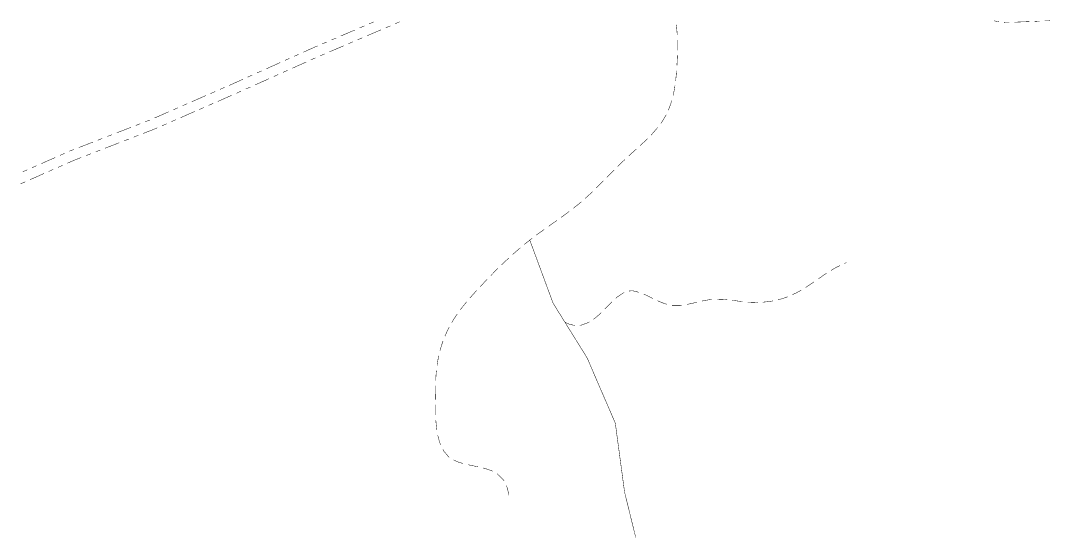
# Model space of a CAD drawing. Extents: x 201549 to 203722, y 4857623 to 4859778.
# Drawn here: x 201958.2 to 202361.1, y 4858268.5 to 4858471.9 of the extents above; entities that cross this region are included whole.
import ezdxf

# ---------------------------------------------------------------- set-up
doc = ezdxf.new("R2010")
doc.units = 0
doc.header["$LTSCALE"] = 1.5
doc.header["$MEASUREMENT"] = 0
doc.linetypes.add('TRACO_15', pattern=[3, 2, -1])
doc.layers.add('SV-CAMINHO-TRILHA', color=20, linetype='CONTINUOUS')
doc.layers.add('SV-RUA-NAO-PAV-S-GUIA-C-GUIA', color=7, linetype='CONTINUOUS')

msp = doc.modelspace()

# ---------------------------------------------------------------- linework, layer by layer
at = {"layer": 'SV-CAMINHO-TRILHA', "const_width": 0.18}
for points in [[(202215.971323, 4858470.151317), (202216.087613, 4858469.349707)], [(202215.971323, 4858470.151317), (202216.087613, 4858469.349707)], [(202216.087613, 4858469.349707), (202216.276662, 4858467.167883)], [(202216.087613, 4858469.349707), (202216.276662, 4858467.167883)], [(202216.276662, 4858467.167883), (202216.346102, 4858466.36647)], [(202216.276662, 4858467.167883), (202216.346102, 4858466.36647)], [(202216.346102, 4858466.36647), (202216.355756, 4858466.171124)], [(202216.346102, 4858466.36647), (202216.355756, 4858466.171124)], [(202216.439693, 4858464.172991), (202216.462733, 4858463.346907)], [(202216.439693, 4858464.172991), (202216.462733, 4858463.346907)], [(202216.462733, 4858463.346907), (202216.473011, 4858462.173357)], [(202216.462733, 4858463.346907), (202216.473011, 4858462.173357)], [(202216.470813, 4858461.173391), (202216.463766, 4858460.297268)], [(202216.470813, 4858461.173391), (202216.463766, 4858460.297268)], [(202216.476058, 4858461.825457), (202216.470813, 4858461.173391)], [(202216.476058, 4858461.825457), (202216.470813, 4858461.173391)], [(202216.473011, 4858462.173357), (202216.476058, 4858461.825457)], [(202216.473011, 4858462.173357), (202216.476058, 4858461.825457)], [(202216.375461, 4858457.223798), (202216.328315, 4858456.175806)], [(202216.375461, 4858457.223798), (202216.328315, 4858456.175806)], [(202216.408602, 4858458.174168), (202216.375461, 4858457.223798)], [(202216.408602, 4858458.174168), (202216.375461, 4858457.223798)], [(202216.463766, 4858460.297268), (202216.460971, 4858460.173451)], [(202216.463766, 4858460.297268), (202216.460971, 4858460.173451)], [(202216.306014, 4858455.68008), (202216.224536, 4858454.178516)], [(202216.306014, 4858455.68008), (202216.224536, 4858454.178516)], [(202216.328315, 4858456.175806), (202216.306014, 4858455.68008)], [(202216.328315, 4858456.175806), (202216.306014, 4858455.68008)], [(202215.835756, 4858449.207822), (202215.719756, 4858448.200804)], [(202215.835756, 4858449.207822), (202215.719756, 4858448.200804)], [(202215.929503, 4858450.189679), (202215.835756, 4858449.207822)], [(202215.929503, 4858450.189679), (202215.835756, 4858449.207822)], [(202215.982732, 4858450.747176), (202215.929503, 4858450.189679)], [(202215.982732, 4858450.747176), (202215.929503, 4858450.189679)], [(202216.017368, 4858451.185778), (202215.982732, 4858450.747176)], [(202216.017368, 4858451.185778), (202215.982732, 4858450.747176)], [(202216.096091, 4858452.182675), (202216.017368, 4858451.185778)], [(202216.096091, 4858452.182675), (202216.017368, 4858451.185778)], [(202215.29643, 4858445.231256), (202215.201475, 4858444.65571)], [(202215.29643, 4858445.231256), (202215.201475, 4858444.65571)], [(202215.449491, 4858446.158991), (202215.29643, 4858445.231256)], [(202215.449491, 4858446.158991), (202215.29643, 4858445.231256)], [(202215.457672, 4858446.218151), (202215.449491, 4858446.158991)], [(202215.457672, 4858446.218151), (202215.449491, 4858446.158991)], [(202214.911053, 4858443.17065), (202214.708237, 4858442.290226)], [(202214.911053, 4858443.17065), (202214.708237, 4858442.290226)], [(202214.929577, 4858443.265373), (202214.911053, 4858443.17065)], [(202214.929577, 4858443.265373), (202214.911053, 4858443.17065)], [(202215.201475, 4858444.65571), (202214.929577, 4858443.265373)], [(202215.201475, 4858444.65571), (202214.929577, 4858443.265373)], [(202213.741726, 4858438.855773), (202212.85301, 4858436.592703)], [(202213.741726, 4858438.855773), (202212.85301, 4858436.592703)], [(202213.901056, 4858439.40168), (202213.741726, 4858438.855773)], [(202213.901056, 4858439.40168), (202213.741726, 4858438.855773)], [(202214.181228, 4858440.36163), (202213.901056, 4858439.40168)], [(202214.181228, 4858440.36163), (202213.901056, 4858439.40168)], [(202210.991172, 4858433.059876), (202210.48969, 4858432.220624)], [(202210.991172, 4858433.059876), (202210.48969, 4858432.220624)], [(202211.983812, 4858434.721104), (202210.991172, 4858433.059876)], [(202211.983812, 4858434.721104), (202210.991172, 4858433.059876)], [(202212.012237, 4858434.779333), (202211.983812, 4858434.721104)], [(202212.012237, 4858434.779333), (202211.983812, 4858434.721104)], [(202208.692706, 4858429.790831), (202207.387374, 4858428.27554)], [(202208.692706, 4858429.790831), (202207.387374, 4858428.27554)], [(202210.48969, 4858432.220624), (202209.883569, 4858431.397346)], [(202210.48969, 4858432.220624), (202209.883569, 4858431.397346)], [(202203.925537, 4858424.670873), (202203.61566, 4858424.370023)], [(202203.925537, 4858424.670873), (202203.61566, 4858424.370023)], [(202204.643017, 4858425.367451), (202203.925537, 4858424.670873)], [(202204.643017, 4858425.367451), (202203.925537, 4858424.670873)], [(202206.806013, 4858427.60067), (202206.044718, 4858426.793904)], [(202206.806013, 4858427.60067), (202206.044718, 4858426.793904)], [(202207.387374, 4858428.27554), (202206.806013, 4858427.60067)], [(202207.387374, 4858428.27554), (202206.806013, 4858427.60067)], [(202199.516804, 4858420.601585), (202199.08654, 4858420.213484)], [(202199.516804, 4858420.601585), (202199.08654, 4858420.213484)], [(202200.231089, 4858421.245876), (202199.516804, 4858420.601585)], [(202200.231089, 4858421.245876), (202199.516804, 4858420.601585)], [(202200.259278, 4858421.271459), (202200.231089, 4858421.245876)], [(202200.259278, 4858421.271459), (202200.231089, 4858421.245876)], [(202202.501392, 4858423.321001), (202201.737908, 4858422.618165)], [(202202.501392, 4858423.321001), (202201.737908, 4858422.618165)], [(202203.202022, 4858423.980606), (202202.501392, 4858423.321001)], [(202203.202022, 4858423.980606), (202202.501392, 4858423.321001)], [(202203.61566, 4858424.370023), (202203.202022, 4858423.980606)], [(202203.61566, 4858424.370023), (202203.202022, 4858423.980606)], [(202195.829274, 4858417.22511), (202195.100201, 4858416.540674)], [(202195.829274, 4858417.22511), (202195.100201, 4858416.540674)], [(202197.943384, 4858419.180346), (202197.293662, 4858418.58724)], [(202197.943384, 4858419.180346), (202197.293662, 4858418.58724)], [(202198.032618, 4858419.260991), (202197.943384, 4858419.180346)], [(202198.032618, 4858419.260991), (202197.943384, 4858419.180346)], [(202199.08654, 4858420.213484), (202198.032618, 4858419.260991)], [(202199.08654, 4858420.213484), (202198.032618, 4858419.260991)], [(202191.507025, 4858413.019203), (202190.825276, 4858412.331)], [(202191.507025, 4858413.019203), (202190.825276, 4858412.331)], [(202191.529154, 4858413.04132), (202191.507025, 4858413.019203)], [(202191.529154, 4858413.04132), (202191.507025, 4858413.019203)], [(202193.657878, 4858415.154089), (202192.946268, 4858414.452614)], [(202193.657878, 4858415.154089), (202192.946268, 4858414.452614)], [(202193.658433, 4858415.154627), (202193.657878, 4858415.154089)], [(202193.658433, 4858415.154627), (202193.657878, 4858415.154089)], [(202194.751697, 4858416.213506), (202193.658433, 4858415.154627)], [(202194.751697, 4858416.213506), (202193.658433, 4858415.154627)], [(202195.100201, 4858416.540674), (202194.751697, 4858416.213506)], [(202195.100201, 4858416.540674), (202194.751697, 4858416.213506)], [(202187.315899, 4858408.769507), (202186.613384, 4858408.057839)], [(202187.315899, 4858408.769507), (202186.613384, 4858408.057839)], [(202189.389645, 4858410.875289), (202188.720017, 4858410.193743)], [(202189.389645, 4858410.875289), (202188.720017, 4858410.193743)], [(202189.420894, 4858410.907026), (202189.389645, 4858410.875289)], [(202189.420894, 4858410.907026), (202189.389645, 4858410.875289)], [(202190.445319, 4858411.947446), (202189.420894, 4858410.907026)], [(202190.445319, 4858411.947446), (202189.420894, 4858410.907026)], [(202190.825276, 4858412.331), (202190.445319, 4858411.947446)], [(202190.825276, 4858412.331), (202190.445319, 4858411.947446)], [(202183.051476, 4858404.549185), (202182.329591, 4858403.857172)], [(202183.051476, 4858404.549185), (202182.329591, 4858403.857172)], [(202186.235452, 4858407.674983), (202184.488779, 4858405.939838)], [(202186.235452, 4858407.674983), (202184.488779, 4858405.939838)], [(202186.613384, 4858408.057839), (202186.235452, 4858407.674983)], [(202186.613384, 4858408.057839), (202186.235452, 4858407.674983)], [(202178.608018, 4858400.519266), (202177.84717, 4858399.870336)], [(202178.608018, 4858400.519266), (202177.84717, 4858399.870336)], [(202181.97258, 4858403.514935), (202180.119758, 4858401.828425)], [(202181.97258, 4858403.514935), (202180.119758, 4858401.828425)], [(202182.329591, 4858403.857172), (202181.97258, 4858403.514935)], [(202182.329591, 4858403.857172), (202181.97258, 4858403.514935)], [(202173.919095, 4858396.777697), (202173.12213, 4858396.173672)], [(202173.919095, 4858396.777697), (202173.12213, 4858396.173672)], [(202177.642387, 4858399.695677), (202175.509034, 4858397.990877)], [(202177.642387, 4858399.695677), (202175.509034, 4858397.990877)], [(202177.84717, 4858399.870336), (202177.642387, 4858399.695677)], [(202177.84717, 4858399.870336), (202177.642387, 4858399.695677)], [(202168.052848, 4858392.507995), (202167.445774, 4858392.07777)], [(202168.052848, 4858392.507995), (202167.445774, 4858392.07777)], [(202168.261427, 4858392.656313), (202168.052848, 4858392.507995)], [(202168.261427, 4858392.656313), (202168.052848, 4858392.507995)], [(202169.07639, 4858393.235825), (202168.261427, 4858392.656313)], [(202169.07639, 4858393.235825), (202168.261427, 4858392.656313)], [(202172.925526, 4858396.024664), (202170.701519, 4858394.401549)], [(202172.925526, 4858396.024664), (202170.701519, 4858394.401549)], [(202173.12213, 4858396.173672), (202172.925526, 4858396.024664)], [(202173.12213, 4858396.173672), (202172.925526, 4858396.024664)], [(202162.563246, 4858388.590599), (202161.93116, 4858388.131109)], [(202162.563246, 4858388.590599), (202161.93116, 4858388.131109)], [(202163.14794, 4858389.015637), (202162.563246, 4858388.590599)], [(202163.14794, 4858389.015637), (202162.563246, 4858388.590599)], [(202163.373048, 4858389.177297), (202163.14794, 4858389.015637)], [(202163.373048, 4858389.177297), (202163.14794, 4858389.015637)], [(202164.185297, 4858389.760607), (202163.373048, 4858389.177297)], [(202164.185297, 4858389.760607), (202163.373048, 4858389.177297)], [(202166.824815, 4858391.637706), (202165.814173, 4858390.921105)], [(202166.824815, 4858391.637706), (202165.814173, 4858390.921105)], [(202167.445774, 4858392.07777), (202166.824815, 4858391.637706)], [(202167.445774, 4858392.07777), (202166.824815, 4858391.637706)], [(202157.22098, 4858384.536266), (202156.222209, 4858383.715273)], [(202157.22098, 4858384.536266), (202156.222209, 4858383.715273)], [(202157.77822, 4858384.971564), (202157.22098, 4858384.536266)], [(202157.77822, 4858384.971564), (202157.22098, 4858384.536266)], [(202159.354331, 4858386.202771), (202157.77822, 4858384.971564)], [(202159.354331, 4858386.202771), (202157.77822, 4858384.971564)], [(202161.93116, 4858388.131109), (202160.95102, 4858387.407099)], [(202161.93116, 4858388.131109), (202160.95102, 4858387.407099)], [(202152.639928, 4858380.679641), (202151.670715, 4858379.806976)], [(202152.639928, 4858380.679641), (202151.670715, 4858379.806976)], [(202153.166923, 4858381.133981), (202152.639928, 4858380.679641)], [(202153.166923, 4858381.133981), (202152.639928, 4858380.679641)], [(202154.681693, 4858382.439918), (202153.166923, 4858381.133981)], [(202154.681693, 4858382.439918), (202153.166923, 4858381.133981)], [(202148.22755, 4858376.628), (202147.284665, 4858375.713522)], [(202148.22755, 4858376.628), (202147.284665, 4858375.713522)], [(202148.728644, 4858377.09723), (202148.22755, 4858376.628)], [(202148.728644, 4858377.09723), (202148.22755, 4858376.628)], [(202150.188511, 4858378.464266), (202148.728644, 4858377.09723)], [(202150.188511, 4858378.464266), (202148.728644, 4858377.09723)], [(202282.083523, 4858376.30952), (202282.789386, 4858376.595453)], [(202282.083523, 4858376.30952), (202282.789386, 4858376.595453)], [(202143.948138, 4858372.412557), (202143.034225, 4858371.479091)], [(202143.948138, 4858372.412557), (202143.034225, 4858371.479091)], [(202144.436722, 4858372.90491), (202143.948138, 4858372.412557)], [(202144.436722, 4858372.90491), (202143.948138, 4858372.412557)], [(202145.007478, 4858373.480067), (202144.436722, 4858372.90491)], [(202145.007478, 4858373.480067), (202144.436722, 4858372.90491)], [(202145.142081, 4858373.613755), (202145.007478, 4858373.480067)], [(202145.142081, 4858373.613755), (202145.007478, 4858373.480067)], [(202145.851593, 4858374.318448), (202145.142081, 4858373.613755)], [(202145.851593, 4858374.318448), (202145.142081, 4858373.613755)], [(202274.627458, 4858372.160333), (202275.085934, 4858372.454576)], [(202274.627458, 4858372.160333), (202275.085934, 4858372.454576)], [(202276.770659, 4858373.532315), (202277.629304, 4858374.044886)], [(202276.770659, 4858373.532315), (202277.629304, 4858374.044886)], [(202277.629304, 4858374.044886), (202277.983567, 4858374.256366)], [(202277.629304, 4858374.044886), (202277.983567, 4858374.256366)], [(202277.983567, 4858374.256366), (202278.497352, 4858374.541115)], [(202277.983567, 4858374.256366), (202278.497352, 4858374.541115)], [(202278.497352, 4858374.541115), (202279.296306, 4858374.983912)], [(202278.497352, 4858374.541115), (202279.296306, 4858374.983912)], [(202279.296306, 4858374.983912), (202280.276738, 4858375.452245)], [(202279.296306, 4858374.983912), (202280.276738, 4858375.452245)], [(202140.26533, 4858368.59242), (202139.76598, 4858368.064526)], [(202140.26533, 4858368.59242), (202139.76598, 4858368.064526)], [(202140.804355, 4858369.162257), (202140.26533, 4858368.59242)], [(202140.804355, 4858369.162257), (202140.26533, 4858368.59242)], [(202140.953339, 4858369.318118), (202140.804355, 4858369.162257)], [(202140.953339, 4858369.318118), (202140.804355, 4858369.162257)], [(202141.644321, 4858370.040991), (202140.953339, 4858369.318118)], [(202141.644321, 4858370.040991), (202140.953339, 4858369.318118)], [(202268.398959, 4858367.887988), (202269.306772, 4858368.50533)], [(202268.398959, 4858367.887988), (202269.306772, 4858368.50533)], [(202269.306772, 4858368.50533), (202269.646123, 4858368.736098)], [(202269.306772, 4858368.50533), (202269.646123, 4858368.736098)], [(202269.646123, 4858368.736098), (202270.131018, 4858369.071549)], [(202269.646123, 4858368.736098), (202270.131018, 4858369.071549)], [(202271.77456, 4858370.211181), (202272.130192, 4858370.458263)], [(202271.77456, 4858370.211181), (202272.130192, 4858370.458263)], [(202272.130192, 4858370.458263), (202272.597088, 4858370.779904)], [(202272.130192, 4858370.458263), (202272.597088, 4858370.779904)], [(202272.597088, 4858370.779904), (202273.37516, 4858371.315912)], [(202272.597088, 4858370.779904), (202273.37516, 4858371.315912)], [(202273.37516, 4858371.315912), (202274.250022, 4858371.905829)], [(202273.37516, 4858371.315912), (202274.250022, 4858371.905829)], [(202274.250022, 4858371.905829), (202274.627458, 4858372.160333)], [(202274.250022, 4858371.905829), (202274.627458, 4858372.160333)], [(202137.023444, 4858365.109596), (202136.191351, 4858364.187808)], [(202137.023444, 4858365.109596), (202136.191351, 4858364.187808)], [(202137.536386, 4858365.667947), (202137.023444, 4858365.109596)], [(202137.536386, 4858365.667947), (202137.023444, 4858365.109596)], [(202139.76598, 4858368.064526), (202138.896891, 4858367.13388)], [(202139.76598, 4858368.064526), (202138.896891, 4858367.13388)], [(202192.740948, 4858363.074624), (202194.599413, 4858364.33429)], [(202192.740948, 4858363.074624), (202194.599413, 4858364.33429)], [(202194.599413, 4858364.33429), (202195.084469, 4858364.66306)], [(202194.599413, 4858364.33429), (202195.084469, 4858364.66306)], [(202195.084469, 4858364.66306), (202195.477489, 4858364.793256)], [(202195.084469, 4858364.66306), (202195.477489, 4858364.793256)], [(202197.376027, 4858365.422186), (202197.530023, 4858365.4732)], [(202197.376027, 4858365.422186), (202197.530023, 4858365.4732)], [(202197.530023, 4858365.4732), (202198.367734, 4858365.483456)], [(202197.530023, 4858365.4732), (202198.367734, 4858365.483456)], [(202198.367734, 4858365.483456), (202199.045397, 4858365.491744)], [(202198.367734, 4858365.483456), (202199.045397, 4858365.491744)], [(202199.045397, 4858365.491744), (202201.302798, 4858364.946625)], [(202199.045397, 4858365.491744), (202201.302798, 4858364.946625)], [(202203.161851, 4858364.222656), (202204.079688, 4858363.825698)], [(202203.161851, 4858364.222656), (202204.079688, 4858363.825698)], [(202261.556356, 4858363.955616), (202262.460014, 4858364.383869)], [(202261.556356, 4858363.955616), (202262.460014, 4858364.383869)], [(202262.460014, 4858364.383869), (202263.282055, 4858364.773443)], [(202262.460014, 4858364.383869), (202263.282055, 4858364.773443)], [(202263.282055, 4858364.773443), (202265.095738, 4858365.812668)], [(202263.282055, 4858364.773443), (202265.095738, 4858365.812668)], [(202266.806807, 4858366.847291), (202267.143001, 4858367.059465)], [(202266.806807, 4858366.847291), (202267.143001, 4858367.059465)], [(202267.143001, 4858367.059465), (202267.645888, 4858367.391207)], [(202267.143001, 4858367.059465), (202267.645888, 4858367.391207)], [(202267.645888, 4858367.391207), (202268.398959, 4858367.887988)], [(202267.645888, 4858367.391207), (202268.398959, 4858367.887988)], [(202133.051785, 4858360.541894), (202132.307219, 4858359.615896)], [(202133.051785, 4858360.541894), (202132.307219, 4858359.615896)], [(202133.571556, 4858361.165461), (202133.051785, 4858360.541894)], [(202133.571556, 4858361.165461), (202133.051785, 4858360.541894)], [(202135.005636, 4858362.84959), (202134.867382, 4858362.688819)], [(202135.005636, 4858362.84959), (202134.867382, 4858362.688819)], [(202135.527202, 4858363.440224), (202135.005636, 4858362.84959)], [(202135.527202, 4858363.440224), (202135.005636, 4858362.84959)], [(202136.00811, 4858363.984815), (202135.527202, 4858363.440224)], [(202136.00811, 4858363.984815), (202135.527202, 4858363.440224)], [(202136.191351, 4858364.187808), (202136.00811, 4858363.984815)], [(202136.191351, 4858364.187808), (202136.00811, 4858363.984815)], [(202189.295125, 4858359.80715), (202189.994945, 4858360.515947)], [(202189.295125, 4858359.80715), (202189.994945, 4858360.515947)], [(202189.994945, 4858360.515947), (202190.443755, 4858360.970514)], [(202189.994945, 4858360.515947), (202190.443755, 4858360.970514)], [(202190.443755, 4858360.970514), (202190.70436, 4858361.220619)], [(202190.443755, 4858360.970514), (202190.70436, 4858361.220619)], [(202192.172115, 4858362.578395), (202192.740948, 4858363.074624)], [(202192.172115, 4858362.578395), (202192.740948, 4858363.074624)], [(202204.079688, 4858363.825698), (202204.516696, 4858363.636695)], [(202204.079688, 4858363.825698), (202204.516696, 4858363.636695)], [(202204.516696, 4858363.636695), (202205.881839, 4858362.959518)], [(202204.516696, 4858363.636695), (202205.881839, 4858362.959518)], [(202205.881839, 4858362.959518), (202205.949133, 4858362.926137)], [(202205.881839, 4858362.959518), (202205.949133, 4858362.926137)], [(202205.949133, 4858362.926137), (202206.776351, 4858362.512475)], [(202205.949133, 4858362.926137), (202206.776351, 4858362.512475)], [(202208.575952, 4858361.640057), (202208.865533, 4858361.502019)], [(202208.575952, 4858361.640057), (202208.865533, 4858361.502019)], [(202208.865533, 4858361.502019), (202209.490276, 4858361.235541)], [(202208.865533, 4858361.502019), (202209.490276, 4858361.235541)], [(202209.490276, 4858361.235541), (202210.342065, 4858360.872218)], [(202209.490276, 4858361.235541), (202210.342065, 4858360.872218)], [(202210.342065, 4858360.872218), (202211.355776, 4858360.517559)], [(202210.342065, 4858360.872218), (202211.355776, 4858360.517559)], [(202211.355776, 4858360.517559), (202211.825863, 4858360.353095)], [(202211.355776, 4858360.517559), (202211.825863, 4858360.353095)], [(202211.825863, 4858360.353095), (202212.317838, 4858360.253404)], [(202211.825863, 4858360.353095), (202212.317838, 4858360.253404)], [(202220.247539, 4858360.200484), (202220.385007, 4858360.2196)], [(202220.247539, 4858360.200484), (202220.385007, 4858360.2196)], [(202220.385007, 4858360.2196), (202221.228422, 4858360.393764)], [(202220.385007, 4858360.2196), (202221.228422, 4858360.393764)], [(202221.228422, 4858360.393764), (202221.874836, 4858360.527247)], [(202221.228422, 4858360.393764), (202221.874836, 4858360.527247)], [(202221.874836, 4858360.527247), (202223.180959, 4858360.826417)], [(202221.874836, 4858360.527247), (202223.180959, 4858360.826417)], [(202223.180959, 4858360.826417), (202223.36456, 4858360.86847)], [(202223.180959, 4858360.826417), (202223.36456, 4858360.86847)], [(202223.36456, 4858360.86847), (202224.154714, 4858361.054007)], [(202223.36456, 4858360.86847), (202224.154714, 4858361.054007)], [(202226.104762, 4858361.498089), (202226.343109, 4858361.551423)], [(202226.104762, 4858361.498089), (202226.343109, 4858361.551423)], [(202226.343109, 4858361.551423), (202227.08477, 4858361.696721)], [(202226.343109, 4858361.551423), (202227.08477, 4858361.696721)], [(202227.08477, 4858361.696721), (202227.831643, 4858361.84304)], [(202227.08477, 4858361.696721), (202227.831643, 4858361.84304)], [(202227.831643, 4858361.84304), (202229.056647, 4858362.028267)], [(202227.831643, 4858361.84304), (202229.056647, 4858362.028267)], [(202229.056647, 4858362.028267), (202229.319489, 4858362.06801)], [(202229.056647, 4858362.028267), (202229.319489, 4858362.06801)], [(202229.319489, 4858362.06801), (202230.051745, 4858362.120999)], [(202229.319489, 4858362.06801), (202230.051745, 4858362.120999)], [(202232.047504, 4858362.220341), (202234.046666, 4858362.162468)], [(202232.047504, 4858362.220341), (202234.046666, 4858362.162468)], [(202234.046666, 4858362.162468), (202234.576621, 4858362.14713)], [(202234.046666, 4858362.162468), (202234.576621, 4858362.14713)], [(202234.576621, 4858362.14713), (202236.038866, 4858361.99807)], [(202234.576621, 4858362.14713), (202236.038866, 4858361.99807)], [(202238.027164, 4858361.783145), (202239.019072, 4858361.656187)], [(202238.027164, 4858361.783145), (202239.019072, 4858361.656187)], [(202239.019072, 4858361.656187), (202239.052434, 4858361.651917)], [(202239.019072, 4858361.656187), (202239.052434, 4858361.651917)], [(202239.052434, 4858361.651917), (202240.01072, 4858361.527208)], [(202239.052434, 4858361.651917), (202240.01072, 4858361.527208)], [(202240.01072, 4858361.527208), (202240.551747, 4858361.4568)], [(202240.01072, 4858361.527208), (202240.551747, 4858361.4568)], [(202240.551747, 4858361.4568), (202241.995632, 4858361.282139)], [(202240.551747, 4858361.4568), (202241.995632, 4858361.282139)], [(202243.9868, 4858361.097476), (202244.984981, 4858361.037187)], [(202243.9868, 4858361.097476), (202244.984981, 4858361.037187)], [(202244.984981, 4858361.037187), (202245.835778, 4858360.985802)], [(202244.984981, 4858361.037187), (202245.835778, 4858360.985802)], [(202245.835778, 4858360.985802), (202246.983314, 4858360.969438)], [(202245.835778, 4858360.985802), (202246.983314, 4858360.969438)], [(202246.983314, 4858360.969438), (202247.359608, 4858360.964079)], [(202246.983314, 4858360.969438), (202247.359608, 4858360.964079)], [(202247.359608, 4858360.964079), (202247.983102, 4858360.978816)], [(202247.359608, 4858360.964079), (202247.983102, 4858360.978816)], [(202249.98071, 4858361.068662), (202250.40341, 4858361.095074)], [(202249.98071, 4858361.068662), (202250.40341, 4858361.095074)], [(202250.40341, 4858361.095074), (202250.976875, 4858361.153908)], [(202250.40341, 4858361.095074), (202250.976875, 4858361.153908)], [(202250.976875, 4858361.153908), (202251.916043, 4858361.250261)], [(202250.976875, 4858361.153908), (202251.916043, 4858361.250261)], [(202251.916043, 4858361.250261), (202252.961126, 4858361.401032)], [(202251.916043, 4858361.250261), (202252.961126, 4858361.401032)], [(202252.961126, 4858361.401032), (202253.417604, 4858361.466886)], [(202252.961126, 4858361.401032), (202253.417604, 4858361.466886)], [(202253.417604, 4858361.466886), (202253.947138, 4858361.566358)], [(202253.417604, 4858361.466886), (202253.947138, 4858361.566358)], [(202255.90347, 4858361.979685), (202256.372836, 4858362.089387)], [(202255.90347, 4858361.979685), (202256.372836, 4858362.089387)], [(202256.372836, 4858362.089387), (202256.871334, 4858362.230129)], [(202256.372836, 4858362.089387), (202256.871334, 4858362.230129)], [(202256.871334, 4858362.230129), (202257.819167, 4858362.497731)], [(202256.871334, 4858362.230129), (202257.819167, 4858362.497731)], [(202257.819167, 4858362.497731), (202259.71463, 4858363.181769)], [(202257.819167, 4858362.497731), (202259.71463, 4858363.181769)], [(202129.917925, 4858356.409252), (202128.793755, 4858354.755093)], [(202129.917925, 4858356.409252), (202128.793755, 4858354.755093)], [(202131.186913, 4858358.17469), (202131.083388, 4858358.034183)], [(202131.186913, 4858358.17469), (202131.083388, 4858358.034183)], [(202131.691245, 4858358.828185), (202131.186913, 4858358.17469)], [(202131.691245, 4858358.828185), (202131.186913, 4858358.17469)], [(202132.106662, 4858359.366469), (202131.691245, 4858358.828185)], [(202132.106662, 4858359.366469), (202131.691245, 4858358.828185)], [(202132.307219, 4858359.615896), (202132.106662, 4858359.366469)], [(202132.307219, 4858359.615896), (202132.106662, 4858359.366469)], [(202184.143883, 4858354.854227), (202185.762896, 4858356.263452)], [(202184.143883, 4858354.854227), (202185.762896, 4858356.263452)], [(202185.762896, 4858356.263452), (202185.765542, 4858356.265755)], [(202185.762896, 4858356.263452), (202185.765542, 4858356.265755)], [(202185.765542, 4858356.265755), (202186.482408, 4858356.957926)], [(202185.765542, 4858356.265755), (202186.482408, 4858356.957926)], [(202187.897954, 4858358.370612), (202188.137188, 4858358.613351)], [(202187.897954, 4858358.370612), (202188.137188, 4858358.613351)], [(202188.137188, 4858358.613351), (202189.292383, 4858359.804324)], [(202188.137188, 4858358.613351), (202189.292383, 4858359.804324)], [(202189.292383, 4858359.804324), (202189.295125, 4858359.80715)], [(202189.292383, 4858359.804324), (202189.295125, 4858359.80715)], [(202214.278, 4858359.856207), (202214.427551, 4858359.825904)], [(202214.278, 4858359.856207), (202214.427551, 4858359.825904)], [(202214.427551, 4858359.825904), (202217.274892, 4858359.806154)], [(202214.427551, 4858359.825904), (202217.274892, 4858359.806154)], [(202217.274892, 4858359.806154), (202217.405615, 4858359.805262)], [(202217.274892, 4858359.806154), (202217.405615, 4858359.805262)], [(202217.405615, 4858359.805262), (202218.266603, 4858359.924998)], [(202217.405615, 4858359.805262), (202218.266603, 4858359.924998)], [(202128.611185, 4858354.486452), (202127.752467, 4858353.048094)], [(202128.611185, 4858354.486452), (202127.752467, 4858353.048094)], [(202128.793755, 4858354.755093), (202128.611185, 4858354.486452)], [(202128.793755, 4858354.755093), (202128.611185, 4858354.486452)], [(202172.233663, 4858353.136188), (202173.152868, 4858352.742409)], [(202172.233663, 4858353.136188), (202173.152868, 4858352.742409)], [(202173.152868, 4858352.742409), (202173.982021, 4858352.387208)], [(202173.152868, 4858352.742409), (202173.982021, 4858352.387208)], [(202173.982021, 4858352.387208), (202175.04827, 4858352.125202)], [(202173.982021, 4858352.387208), (202175.04827, 4858352.125202)], [(202175.04827, 4858352.125202), (202175.642287, 4858351.979237)], [(202175.04827, 4858352.125202), (202175.642287, 4858351.979237)], [(202178.726396, 4858352.055007), (202180.873847, 4858352.852776)], [(202178.726396, 4858352.055007), (202180.873847, 4858352.852776)], [(202180.873847, 4858352.852776), (202181.541694, 4858353.100878)], [(202180.873847, 4858352.852776), (202181.541694, 4858353.100878)], [(202181.541694, 4858353.100878), (202181.787442, 4858353.250202)], [(202181.541694, 4858353.100878), (202181.787442, 4858353.250202)], [(202183.458515, 4858354.345435), (202184.143883, 4858354.854227)], [(202183.458515, 4858354.345435), (202184.143883, 4858354.854227)], [(202126.104367, 4858350.053123), (202125.053973, 4858347.696421)], [(202126.104367, 4858350.053123), (202125.053973, 4858347.696421)], [(202126.298636, 4858350.425281), (202126.104367, 4858350.053123)], [(202126.298636, 4858350.425281), (202126.104367, 4858350.053123)], [(202126.761388, 4858351.311769), (202126.298636, 4858350.425281)], [(202126.761388, 4858351.311769), (202126.298636, 4858350.425281)], [(202175.642287, 4858351.979237), (202176.029826, 4858351.954747)], [(202175.642287, 4858351.979237), (202176.029826, 4858351.954747)], [(202178.02202, 4858351.972839), (202178.726396, 4858352.055007)], [(202178.02202, 4858351.972839), (202178.726396, 4858352.055007)], [(202123.851236, 4858344.478887), (202123.685273, 4858343.940204)], [(202123.851236, 4858344.478887), (202123.685273, 4858343.940204)], [(202123.993487, 4858344.891378), (202123.851236, 4858344.478887)], [(202123.993487, 4858344.891378), (202123.851236, 4858344.478887)], [(202124.319504, 4858345.836742), (202123.993487, 4858344.891378)], [(202124.319504, 4858345.836742), (202123.993487, 4858344.891378)], [(202122.650276, 4858340.077725), (202122.447822, 4858339.098434)], [(202122.650276, 4858340.077725), (202122.447822, 4858339.098434)], [(202123.406108, 4858343.034089), (202123.129132, 4858342.019355)], [(202123.406108, 4858343.034089), (202123.129132, 4858342.019355)], [(202123.685273, 4858343.940204), (202123.406108, 4858343.034089)], [(202123.685273, 4858343.940204), (202123.406108, 4858343.034089)], [(202122.085412, 4858337.117962), (202121.944126, 4858336.141662)], [(202122.085412, 4858337.117962), (202121.944126, 4858336.141662)], [(202122.087748, 4858337.131289), (202122.085412, 4858337.117962)], [(202122.087748, 4858337.131289), (202122.085412, 4858337.117962)], [(202122.347466, 4858338.613), (202122.087748, 4858337.131289)], [(202122.347466, 4858338.613), (202122.087748, 4858337.131289)], [(202122.447822, 4858339.098434), (202122.347466, 4858338.613)], [(202122.447822, 4858339.098434), (202122.347466, 4858338.613)], [(202121.565756, 4858332.600564), (202121.48412, 4858331.164889)], [(202121.565756, 4858332.600564), (202121.48412, 4858331.164889)], [(202121.613712, 4858333.16052), (202121.565756, 4858332.600564)], [(202121.613712, 4858333.16052), (202121.565756, 4858332.600564)], [(202121.694983, 4858334.109477), (202121.613712, 4858333.16052)], [(202121.694983, 4858334.109477), (202121.613712, 4858333.16052)], [(202121.700412, 4858334.156736), (202121.694983, 4858334.109477)], [(202121.700412, 4858334.156736), (202121.694983, 4858334.109477)], [(202121.439511, 4858328.165494), (202121.463346, 4858327.165778)], [(202121.439511, 4858328.165494), (202121.463346, 4858327.165778)], [(202121.479951, 4858331.091561), (202121.463668, 4858330.165151)], [(202121.479951, 4858331.091561), (202121.463668, 4858330.165151)], [(202121.48412, 4858331.164889), (202121.479951, 4858331.091561)], [(202121.48412, 4858331.164889), (202121.479951, 4858331.091561)], [(202121.420949, 4858324.254164), (202121.384675, 4858322.685363)], [(202121.430504, 4858324.684838), (202121.420949, 4858324.254164)], [(202121.474862, 4858326.684346), (202121.430504, 4858324.684838)], [(202121.463346, 4858327.165778), (202121.474888, 4858326.6817)], [(202121.463346, 4858327.165778), (202121.474888, 4858326.6817)], [(202121.474888, 4858326.6817), (202121.474988, 4858326.6818)], [(202121.474888, 4858326.6817), (202121.474988, 4858326.6818)], [(202121.347329, 4858320.685748), (202121.338419, 4858319.838332)], [(202121.338419, 4858319.838332), (202121.342909, 4858318.685804)], [(202121.342909, 4858318.685804), (202121.344694, 4858318.227612)], [(202121.344694, 4858318.227612), (202121.37961, 4858316.686203)], [(202121.474848, 4858314.688583), (202121.549047, 4858313.69134)], [(202121.549047, 4858313.69134), (202121.584668, 4858313.212589)], [(202121.584668, 4858313.212589), (202121.75323, 4858311.702039)], [(202121.75323, 4858311.702039), (202121.799779, 4858311.284898)], [(202121.799779, 4858311.284898), (202121.889664, 4858310.711632)], [(202122.244052, 4858308.743901), (202122.391394, 4858308.035784)], [(202122.391394, 4858308.035784), (202122.724947, 4858306.803409)], [(202122.724947, 4858306.803409), (202122.808597, 4858306.494349)], [(202122.808597, 4858306.494349), (202123.032089, 4858305.852316)], [(202123.032089, 4858305.852316), (202123.318141, 4858305.030565)], [(202123.318141, 4858305.030565), (202123.376804, 4858304.914683)], [(202124.280117, 4858303.130299), (202124.648476, 4858302.402652)], [(202124.648476, 4858302.402652), (202126.064476, 4858300.739322)], [(202126.064476, 4858300.739322), (202126.450854, 4858300.285456)], [(202126.450854, 4858300.285456), (202126.777263, 4858300.047489)], [(202128.465012, 4858298.991585), (202130.283147, 4858298.158285)], [(202130.283147, 4858298.158285), (202130.411064, 4858298.099657)], [(202130.411064, 4858298.099657), (202132.201008, 4858297.596618)], [(202134.1386, 4858297.104509), (202134.853556, 4858296.949577)], [(202134.853556, 4858296.949577), (202136.097182, 4858296.699858)], [(202136.097182, 4858296.699858), (202136.40723, 4858296.637601)], [(202136.40723, 4858296.637601), (202137.077304, 4858296.501466)], [(202137.077304, 4858296.501466), (202137.965862, 4858296.320943)], [(202137.965862, 4858296.320943), (202138.056901, 4858296.300576)], [(202140.001808, 4858295.836837), (202141.92672, 4858295.293959)], [(202141.92672, 4858295.293959), (202141.946468, 4858295.28839)], [(202141.946468, 4858295.28839), (202142.862479, 4858294.941536)], [(202142.862479, 4858294.941536), (202143.364621, 4858294.751398)], [(202143.364621, 4858294.751398), (202143.768027, 4858294.524038)], [(202145.51036, 4858293.542061), (202145.934835, 4858293.302827)], [(202145.934835, 4858293.302827), (202147.70316, 4858291.517627)], [(202147.70316, 4858291.517627), (202148.024409, 4858291.193312)], [(202148.024409, 4858291.193312), (202148.303906, 4858290.727171)], [(202149.196158, 4858288.944325), (202149.482321, 4858288.229059)], [(202149.482321, 4858288.229059), (202149.767893, 4858287.033067)], [(202149.767893, 4858287.033067), (202149.927208, 4858286.365844)], [(202149.927208, 4858286.365844), (202150.08018, 4858285.060758)]]:
    msp.add_lwpolyline(points, dxfattribs=at)
at = {"layer": 'SV-CAMINHO-TRILHA', "linetype": 'TRACO_15', "const_width": 0.18}
for points in [[(202158.396784, 4858385.466293), (202167.560025, 4858360.650638), (202180.948679, 4858339.123857), (202186.306999, 4858326.681141)], [(202186.305789, 4858326.683144), (202192.016894, 4858313.422023), (202195.648375, 4858286.358693), (202200.016615, 4858268.56574)]]:
    msp.add_lwpolyline(points, dxfattribs=at)
at = {"layer": 'SV-RUA-NAO-PAV-S-GUIA-C-GUIA', "const_width": 0.18}
for points in [[(202093.337038, 4858469.704564), (202091.497632, 4858468.919335)], [(202093.337038, 4858469.704564), (202091.497632, 4858468.919335)], [(202097.01585, 4858471.275022), (202095.176444, 4858470.489793)], [(202097.01585, 4858471.275022), (202095.176444, 4858470.489793)], [(202101.746841, 4858468.963111), (202103.586247, 4858469.74834)], [(202101.746841, 4858468.963111), (202103.586247, 4858469.74834)], [(202105.419628, 4858470.547409), (202107.247648, 4858471.358793)], [(202105.419628, 4858470.547409), (202107.247648, 4858471.358793)], [(202340.875792, 4858471.764485), (202341.450472, 4858471.619111)], [(202341.450472, 4858471.619111), (202342.832447, 4858471.353767)], [(202344.819153, 4858471.135431), (202345.818282, 4858471.093714)], [(202345.818282, 4858471.093714), (202345.9322, 4858471.08896)], [(202345.9322, 4858471.08896), (202346.564137, 4858471.102357)], [(202346.564137, 4858471.102357), (202346.817828, 4858471.112753)], [(202348.816151, 4858471.194645), (202354.811119, 4858471.440321)], [(202356.809442, 4858471.522213), (202357.808603, 4858471.563159)], [(202357.808603, 4858471.563159), (202358.214543, 4858471.579793)], [(202358.214543, 4858471.579793), (202358.807686, 4858471.605957)], [(202360.805743, 4858471.694094), (202362.8038, 4858471.782232)], [(202082.3006, 4858464.99319), (202080.461194, 4858464.207961)], [(202082.3006, 4858464.99319), (202080.461194, 4858464.207961)], [(202089.658225, 4858468.134106), (202084.140006, 4858465.778419)], [(202089.658225, 4858468.134106), (202084.140006, 4858465.778419)], [(202090.710403, 4858464.251737), (202092.549809, 4858465.036966)], [(202090.710403, 4858464.251737), (202092.549809, 4858465.036966)], [(202094.389216, 4858465.822195), (202099.907435, 4858468.177882)], [(202094.389216, 4858465.822195), (202099.907435, 4858468.177882)], [(202073.804911, 4858461.366443), (202069.459254, 4858459.417755)], [(202073.804911, 4858461.366443), (202069.459254, 4858459.417755)], [(202074.023272, 4858461.459659), (202073.804911, 4858461.366443)], [(202074.023272, 4858461.459659), (202073.804911, 4858461.366443)], [(202074.942975, 4858461.852274), (202074.023272, 4858461.459659)], [(202074.942975, 4858461.852274), (202074.023272, 4858461.459659)], [(202078.621788, 4858463.422732), (202076.782381, 4858462.637503)], [(202078.621788, 4858463.422732), (202076.782381, 4858462.637503)], [(202079.673966, 4858459.540363), (202085.192184, 4858461.89605)], [(202087.031591, 4858462.681279), (202088.870997, 4858463.466508)], [(202087.031591, 4858462.681279), (202088.870997, 4858463.466508)], [(202063.984497, 4858456.962753), (202062.159578, 4858456.14442)], [(202063.984497, 4858456.962753), (202062.159578, 4858456.14442)], [(202067.634335, 4858458.599421), (202065.809416, 4858457.781087)], [(202067.634335, 4858458.599421), (202065.809416, 4858457.781087)], [(202072.340644, 4858456.343911), (202074.165563, 4858457.162245)], [(202072.340644, 4858456.343911), (202074.165563, 4858457.162245)], [(202075.995153, 4858457.969905), (202077.834559, 4858458.755134)], [(202075.995153, 4858457.969905), (202077.834559, 4858458.755134)], [(202060.334659, 4858455.326086), (202054.859902, 4858452.871084)], [(202060.334659, 4858455.326086), (202054.859902, 4858452.871084)], [(202065.040967, 4858453.070576), (202070.515725, 4858455.525577)], [(202065.040967, 4858453.070576), (202070.515725, 4858455.525577)], [(202049.385144, 4858450.416083), (202047.560225, 4858449.597749)], [(202049.385144, 4858450.416083), (202047.560225, 4858449.597749)], [(202050.441614, 4858446.523905), (202055.916372, 4858448.978907)], [(202050.441614, 4858446.523905), (202055.916372, 4858448.978907)], [(202053.034982, 4858452.05275), (202051.210063, 4858451.234416)], [(202053.034982, 4858452.05275), (202051.210063, 4858451.234416)], [(202057.741291, 4858449.79724), (202059.56621, 4858450.615574)], [(202057.741291, 4858449.79724), (202059.56621, 4858450.615574)], [(202061.391129, 4858451.433908), (202063.216048, 4858452.252242)], [(202061.391129, 4858451.433908), (202063.216048, 4858452.252242)], [(202038.424055, 4858445.532226), (202036.591373, 4858444.731429)], [(202038.424055, 4858445.532226), (202036.591373, 4858444.731429)], [(202041.156409, 4858446.726137), (202040.256738, 4858446.333023)], [(202041.156409, 4858446.726137), (202040.256738, 4858446.333023)], [(202041.173008, 4858446.73358), (202041.156409, 4858446.726137)], [(202041.173008, 4858446.73358), (202041.156409, 4858446.726137)], [(202045.735306, 4858448.779415), (202041.173008, 4858446.73358)], [(202045.735306, 4858448.779415), (202041.173008, 4858446.73358)], [(202046.791776, 4858444.887237), (202048.616695, 4858445.705571)], [(202046.791776, 4858444.887237), (202048.616695, 4858445.705571)], [(202031.093326, 4858442.329038), (202025.595279, 4858439.926648)], [(202031.093326, 4858442.329038), (202025.595279, 4858439.926648)], [(202034.758691, 4858443.930632), (202032.926008, 4858443.129835)], [(202034.758691, 4858443.930632), (202032.926008, 4858443.129835)], [(202035.812795, 4858440.043799), (202041.310842, 4858442.446189)], [(202035.812795, 4858440.043799), (202041.310842, 4858442.446189)], [(202043.141938, 4858443.25057), (202044.966857, 4858444.068904)], [(202043.141938, 4858443.25057), (202044.966857, 4858444.068904)], [(202020.097232, 4858437.524257), (202018.26455, 4858436.72346)], [(202020.097232, 4858437.524257), (202018.26455, 4858436.72346)], [(202023.762597, 4858439.125851), (202021.929915, 4858438.325054)], [(202023.762597, 4858439.125851), (202021.929915, 4858438.325054)], [(202028.482066, 4858436.840611), (202030.314748, 4858437.641408)], [(202028.482066, 4858436.840611), (202030.314748, 4858437.641408)], [(202032.147431, 4858438.442205), (202033.980113, 4858439.243002)], [(202032.147431, 4858438.442205), (202033.980113, 4858439.243002)], [(202009.098361, 4858432.72621), (202007.234007, 4858432.002205)], [(202009.098361, 4858432.72621), (202007.234007, 4858432.002205)], [(202016.431868, 4858435.922663), (202010.933821, 4858433.520273)], [(202016.431868, 4858435.922663), (202010.933821, 4858433.520273)], [(202017.485972, 4858432.03583), (202019.318655, 4858432.836627)], [(202017.485972, 4858432.03583), (202019.318655, 4858432.836627)], [(202021.151337, 4858433.637424), (202026.649384, 4858436.039814)], [(202021.151337, 4858433.637424), (202026.649384, 4858436.039814)], [(202001.640945, 4858429.830188), (201996.047883, 4858427.658171)], [(202001.640945, 4858429.830188), (201996.047883, 4858427.658171)], [(202005.369653, 4858431.278199), (202003.505299, 4858430.554194)], [(202005.369653, 4858431.278199), (202003.505299, 4858430.554194)], [(202006.415719, 4858427.410856), (202010.144427, 4858428.858867)], [(202006.415719, 4858427.410856), (202010.144427, 4858428.858867)], [(202010.144427, 4858428.858867), (202010.781102, 4858429.106114)], [(202010.144427, 4858428.858867), (202010.781102, 4858429.106114)], [(202010.781102, 4858429.106114), (202011.987925, 4858429.633439)], [(202010.781102, 4858429.106114), (202011.987925, 4858429.633439)], [(202013.820608, 4858430.434236), (202015.65329, 4858431.235033)], [(202013.820608, 4858430.434236), (202015.65329, 4858431.235033)], [(201990.454821, 4858425.486155), (201988.590467, 4858424.762149)], [(201990.454821, 4858425.486155), (201988.590467, 4858424.762149)], [(201994.183529, 4858426.934166), (201992.319175, 4858426.21016)], [(201994.183529, 4858426.934166), (201992.319175, 4858426.21016)], [(201998.958303, 4858424.514834), (202000.822657, 4858425.238839)], [(201998.958303, 4858424.514834), (202000.822657, 4858425.238839)], [(202002.687011, 4858425.962845), (202004.551365, 4858426.68685)], [(202002.687011, 4858425.962845), (202004.551365, 4858426.68685)], [(201978.33652, 4858420.780119), (201977.65515, 4858420.515515)], [(201978.33652, 4858420.780119), (201977.65515, 4858420.515515)], [(201979.268697, 4858421.142121), (201978.33652, 4858420.780119)], [(201979.268697, 4858421.142121), (201978.33652, 4858420.780119)], [(201986.726113, 4858424.038144), (201981.133051, 4858421.866127)], [(201986.726113, 4858424.038144), (201981.133051, 4858421.866127)], [(201987.772179, 4858420.170801), (201989.636533, 4858420.894806)], [(201987.772179, 4858420.170801), (201989.636533, 4858420.894806)], [(201991.500887, 4858421.618812), (201997.093949, 4858423.790828)], [(201991.500887, 4858421.618812), (201997.093949, 4858423.790828)], [(201971.920105, 4858417.983654), (201966.431197, 4858415.560456)], [(201971.920105, 4858417.983654), (201966.431197, 4858415.560456)], [(201975.579377, 4858419.59912), (201973.749741, 4858418.791387)], [(201975.579377, 4858419.59912), (201973.749741, 4858418.791387)], [(201977.65515, 4858420.515515), (201977.409013, 4858420.406853)], [(201977.65515, 4858420.515515), (201977.409013, 4858420.406853)], [(201978.464022, 4858416.517943), (201979.18144, 4858416.834663)], [(201978.464022, 4858416.517943), (201979.18144, 4858416.834663)], [(201979.18144, 4858416.834663), (201982.179117, 4858417.998784)], [(201979.18144, 4858416.834663), (201982.179117, 4858417.998784)], [(201984.043471, 4858418.722789), (201985.907825, 4858419.446795)], [(201984.043471, 4858418.722789), (201985.907825, 4858419.446795)], [(201960.942289, 4858413.137258), (201959.112653, 4858412.329526)], [(201960.942289, 4858413.137258), (201959.112653, 4858412.329526)], [(201964.601561, 4858414.752724), (201962.771925, 4858413.944991)], [(201964.601561, 4858414.752724), (201962.771925, 4858413.944991)], [(201969.315842, 4858412.479279), (201971.145478, 4858413.287012)], [(201969.315842, 4858412.479279), (201971.145478, 4858413.287012)], [(201972.975114, 4858414.094745), (201974.80475, 4858414.902477)], [(201972.975114, 4858414.094745), (201974.80475, 4858414.902477)], [(201976.634386, 4858415.71021), (201978.464022, 4858416.517943)], [(201976.634386, 4858415.71021), (201978.464022, 4858416.517943)], [(201961.997298, 4858409.248348), (201967.486206, 4858411.671547)], [(201961.997298, 4858409.248348), (201967.486206, 4858411.671547)], [(201958.338026, 4858407.632883), (201960.167662, 4858408.440616)], [(201958.338026, 4858407.632883), (201960.167662, 4858408.440616)]]:
    msp.add_lwpolyline(points, dxfattribs=at)
at = {"layer": 'SV-RUA-NAO-PAV-S-GUIA-C-GUIA', "linetype": 'TRACO_15', "const_width": 0.18}
msp.add_lwpolyline([(202079.673966, 4858459.540363), (202085.192184, 4858461.89605)], dxfattribs=at)

doc.saveas('drawing.dxf')
